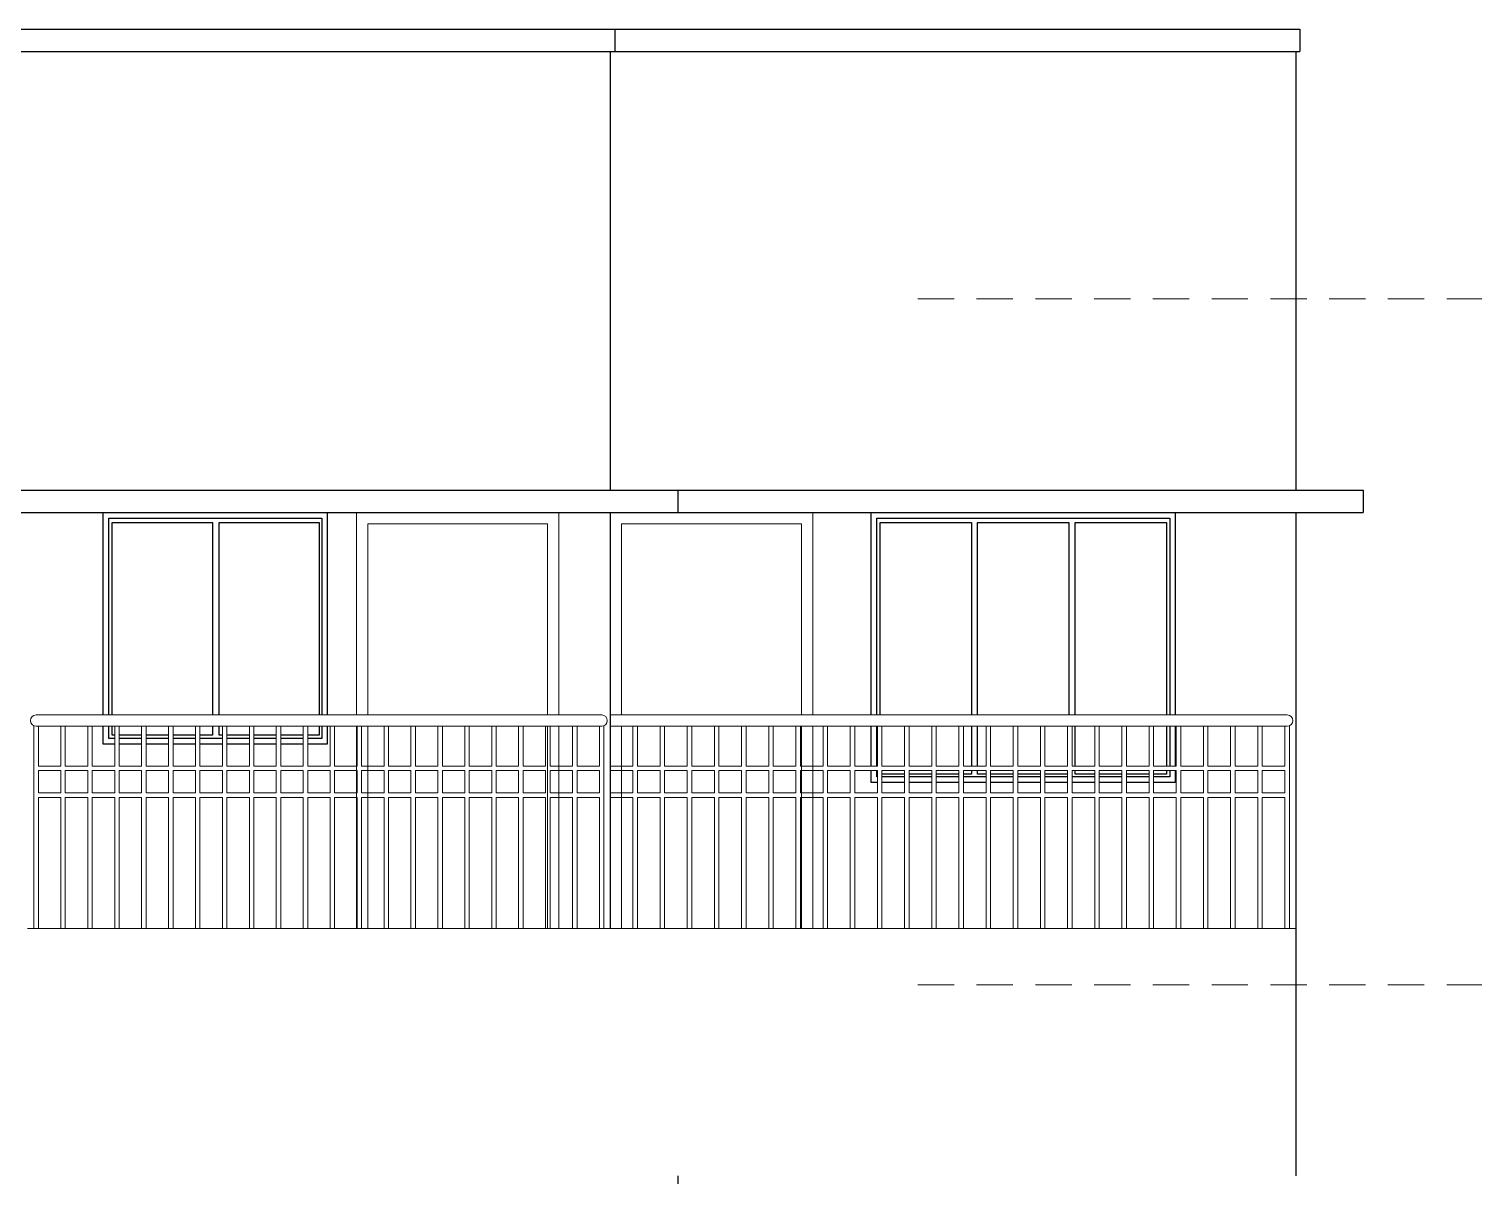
# Model space of a CAD drawing. Header units: metres. Extents: x -1441 to -394, y -133 to 518.
# Drawn here: x -1068.84 to -1062.38, y 42.84 to 47.94 of the extents above; entities that cross this region are included whole.
import ezdxf

# ---------------------------------------------------------------- set-up
doc = ezdxf.new("R2010")
doc.units = ezdxf.units.M
doc.header["$LTSCALE"] = 25.4
doc.linetypes.add('DASHED2', pattern=[9.525, 6.35, -3.175])
doc.layers.get('0').update_dxf_attribs({"linetype": 'CONTINUOUS'})
doc.layers.add('Railing', color=7, linetype='CONTINUOUS')

msp = doc.modelspace()

# ---------------------------------------------------------------- linework, layer by layer
at = {"color": 7}
for p, q in [((-1087.9694, 47.9394), (-1063.1855, 47.9394)), ((-1066.23, 47.9394), (-1066.23, 47.8394)), ((-1087.9694, 47.8394), (-1063.1855, 47.8394)), ((-1063.203, 47.8394), (-1063.203, 45.8894)), ((-1075.3926, 45.8894), (-1062.903, 45.8894)), ((-1062.903, 45.8894), (-1062.903, 45.7894)), ((-1075.3926, 45.7894), (-1062.903, 45.7894)), ((-1063.203, 45.7894), (-1063.203, 42.8394))]:
    msp.add_line(p, q, dxfattribs=at)
at = {"color": 7, "linetype": 'Continuous'}
for p, q in [((-1063.1855, 47.9394), (-1063.1855, 47.8394)), ((-1066.251, 47.8394), (-1066.251, 45.8894)), ((-1065.951, 45.8894), (-1065.951, 45.7894)), ((-1066.251, 45.7894), (-1066.251, 43.9394)), ((-1065.951, 42.8394), (-1065.951, 42.7394))]:
    msp.add_line(p, q, dxfattribs=at)
at = {"color": 8, "linetype": 'DASHED2', "lineweight": 13, "ltscale": 0.001}
for p, q in [((-1064.8833, 46.7394), (-1062.3752, 46.7394)), ((-1064.8833, 43.6894), (-1062.3752, 43.6894))]:
    msp.add_line(p, q, dxfattribs=at)
at = {"color": 8, "lineweight": 13}
for p, q in [((-1068.8418, 43.9394), (-1066.251, 43.9394)), ((-1066.251, 43.9394), (-1063.203, 43.9394))]:
    msp.add_line(p, q, dxfattribs=at)
at = {"color": 38, "linetype": 'Continuous'}
for points in [[(-1068.5055, 44.8894), (-1068.5055, 45.7894), (-1067.5091, 45.7894), (-1067.5091, 44.8894)], [(-1068.4805, 44.8894), (-1068.4805, 45.7644), (-1067.5341, 45.7644), (-1067.5341, 44.8894)], [(-1065.0911, 44.8894), (-1065.0911, 45.7894), (-1063.7387, 45.7894), (-1063.7387, 44.8894)], [(-1065.0661, 44.8894), (-1065.0661, 45.7644), (-1063.7637, 45.7644), (-1063.7637, 44.8894)], [(-1068.4545, 44.7594), (-1068.5055, 44.7594), (-1068.5055, 44.8394)], [(-1068.4545, 44.7844), (-1068.4805, 44.7844), (-1068.4805, 44.8394)], [(-1067.5091, 44.8394), (-1067.5091, 44.7594), (-1067.5963, 44.7594)], [(-1067.5341, 44.8394), (-1067.5341, 44.7844), (-1067.5963, 44.7844)], [(-1065.0911, 44.6623), (-1065.0911, 44.8394)], [(-1065.0661, 44.6623), (-1065.0661, 44.8394)], [(-1063.7637, 44.8394), (-1063.7637, 44.6623)], [(-1063.7387, 44.8394), (-1063.7387, 44.6623)], [(-1068.3347, 44.7844), (-1068.4345, 44.7844)], [(-1068.215, 44.7844), (-1068.3147, 44.7844)], [(-1068.0952, 44.7844), (-1068.195, 44.7844)], [(-1067.9755, 44.7844), (-1068.0752, 44.7844)], [(-1067.8558, 44.7844), (-1067.9555, 44.7844)], [(-1067.736, 44.7844), (-1067.8358, 44.7844)], [(-1067.6163, 44.7844), (-1067.716, 44.7844)], [(-1068.3347, 44.7594), (-1068.4345, 44.7594)], [(-1068.215, 44.7594), (-1068.3147, 44.7594)], [(-1068.0952, 44.7594), (-1068.195, 44.7594)], [(-1067.9755, 44.7594), (-1068.0752, 44.7594)], [(-1067.8558, 44.7594), (-1067.9555, 44.7594)], [(-1067.736, 44.7594), (-1067.8358, 44.7594)], [(-1067.6163, 44.7594), (-1067.716, 44.7594)], [(-1065.063, 44.5894), (-1065.0911, 44.5894), (-1065.0911, 44.6423)], [(-1065.063, 44.6144), (-1065.0661, 44.6144), (-1065.0661, 44.6423)], [(-1063.7387, 44.6423), (-1063.7387, 44.5894), (-1063.8351, 44.5894)], [(-1063.7637, 44.6423), (-1063.7637, 44.6144), (-1063.8351, 44.6144)], [(-1064.9422, 44.6144), (-1065.043, 44.6144)], [(-1064.9422, 44.5894), (-1065.043, 44.5894)], [(-1064.8215, 44.6144), (-1064.9222, 44.6144)], [(-1064.8215, 44.5894), (-1064.9222, 44.5894)], [(-1064.7007, 44.6144), (-1064.8015, 44.6144)], [(-1064.7007, 44.5894), (-1064.8015, 44.5894)], [(-1064.5799, 44.6144), (-1064.6807, 44.6144)], [(-1064.5799, 44.5894), (-1064.6807, 44.5894)], [(-1064.4591, 44.6144), (-1064.5599, 44.6144)], [(-1064.4591, 44.5894), (-1064.5599, 44.5894)], [(-1064.3383, 44.6144), (-1064.4391, 44.6144)], [(-1064.3383, 44.5894), (-1064.4391, 44.5894)], [(-1064.2175, 44.6144), (-1064.3183, 44.6144)], [(-1064.2175, 44.5894), (-1064.3183, 44.5894)], [(-1064.0967, 44.6144), (-1064.1975, 44.6144)], [(-1064.0967, 44.5894), (-1064.1975, 44.5894)], [(-1063.9759, 44.6144), (-1064.0767, 44.6144)], [(-1063.9759, 44.5894), (-1064.0767, 44.5894)], [(-1063.8551, 44.6144), (-1063.9559, 44.6144)], [(-1063.8551, 44.5894), (-1063.9559, 44.5894)]]:
    msp.add_lwpolyline(points, dxfattribs=at)
at = {"color": 144, "linetype": 'Continuous'}
for points in [[(-1068.4654, 44.8894), (-1068.4654, 45.745), (-1068.0202, 45.745), (-1068.0202, 44.8894)], [(-1067.9905, 44.8894), (-1067.9905, 45.745), (-1067.5453, 45.745), (-1067.5453, 44.8894)], [(-1065.051, 44.8894), (-1065.051, 45.745), (-1064.6449, 45.745), (-1064.6449, 44.8894)], [(-1064.6178, 44.8894), (-1064.6178, 45.745), (-1064.2117, 45.745), (-1064.2117, 44.8894)], [(-1064.1842, 44.8894), (-1064.1842, 45.745), (-1063.7781, 45.745), (-1063.7781, 44.8894)], [(-1068.4545, 44.7999), (-1068.4654, 44.7999), (-1068.4654, 44.8394)], [(-1068.0202, 44.8394), (-1068.0202, 44.7999), (-1068.0752, 44.7999)], [(-1067.9755, 44.7999), (-1067.9905, 44.7999), (-1067.9905, 44.8394)], [(-1067.5453, 44.8394), (-1067.5453, 44.7999), (-1067.5963, 44.7999)], [(-1064.6449, 44.8394), (-1064.6449, 44.6623)], [(-1064.6178, 44.6623), (-1064.6178, 44.8394)], [(-1064.1842, 44.6623), (-1064.1842, 44.8394)], [(-1063.7781, 44.8394), (-1063.7781, 44.6623)], [(-1068.3347, 44.7999), (-1068.4345, 44.7999)], [(-1068.215, 44.7999), (-1068.3147, 44.7999)], [(-1068.0952, 44.7999), (-1068.195, 44.7999)], [(-1067.8558, 44.7999), (-1067.9555, 44.7999)], [(-1067.736, 44.7999), (-1067.8358, 44.7999)], [(-1067.6163, 44.7999), (-1067.716, 44.7999)], [(-1064.6449, 44.6423), (-1064.6449, 44.6258), (-1064.6807, 44.6258)], [(-1064.5799, 44.6258), (-1064.6178, 44.6258), (-1064.6178, 44.6423)], [(-1064.0967, 44.6258), (-1064.1842, 44.6258), (-1064.1842, 44.6423)], [(-1063.7781, 44.6423), (-1063.7781, 44.6258), (-1063.8351, 44.6258)], [(-1064.9422, 44.6258), (-1065.043, 44.6258)], [(-1064.8215, 44.6258), (-1064.9222, 44.6258)], [(-1064.7007, 44.6258), (-1064.8015, 44.6258)], [(-1064.4591, 44.6258), (-1064.5599, 44.6258)], [(-1064.3383, 44.6258), (-1064.4391, 44.6258)], [(-1064.2175, 44.6258), (-1064.3183, 44.6258)], [(-1063.9759, 44.6258), (-1064.0767, 44.6258)], [(-1063.8551, 44.6258), (-1063.9559, 44.6258)]]:
    msp.add_lwpolyline(points, dxfattribs=at)
at = {"color": 8, "linetype": 'Continuous', "lineweight": 13}
for points in [[(-1066.4796, 44.8894), (-1066.4796, 45.7894), (-1067.3796, 45.7894), (-1067.3796, 44.8894)], [(-1066.5296, 44.8894), (-1066.5296, 45.7394), (-1067.3296, 45.7394), (-1067.3296, 44.8894)], [(-1066.251, 44.8894), (-1066.251, 45.7894), (-1065.351, 45.7894), (-1065.351, 44.8894)], [(-1066.201, 44.8894), (-1066.201, 45.7394), (-1065.401, 45.7394), (-1065.401, 44.8894)], [(-1067.3796, 44.8394), (-1067.3796, 43.9394)], [(-1067.3296, 44.8394), (-1067.3296, 43.9394)], [(-1066.5296, 43.9394), (-1066.5296, 44.8394)], [(-1066.4796, 43.9394), (-1066.4796, 44.8394)], [(-1066.251, 43.9394), (-1066.251, 44.8394)], [(-1066.201, 43.9394), (-1066.201, 44.8394)], [(-1065.401, 44.8394), (-1065.401, 43.9394)], [(-1065.351, 44.8394), (-1065.351, 43.9394)]]:
    msp.add_lwpolyline(points, dxfattribs=at)
at = {"layer": 'Railing', "color": 8, "lineweight": 15}
for p, q in [((-1068.8137, 43.9394), (-1068.8137, 44.8394)), ((-1068.7937, 44.6623), (-1068.7937, 44.8394)), ((-1068.694, 44.6623), (-1068.694, 44.8394)), ((-1068.674, 44.6623), (-1068.674, 44.8394)), ((-1068.5742, 44.6623), (-1068.5742, 44.8394)), ((-1068.5542, 44.6623), (-1068.5542, 44.8394)), ((-1068.4545, 44.6623), (-1068.4545, 44.8394)), ((-1068.4345, 44.6623), (-1068.4345, 44.8394)), ((-1068.3347, 44.6623), (-1068.3347, 44.8394)), ((-1068.3147, 44.6623), (-1068.3147, 44.8394)), ((-1068.215, 44.6623), (-1068.215, 44.8394)), ((-1068.195, 44.6623), (-1068.195, 44.8394)), ((-1068.0952, 44.6623), (-1068.0952, 44.8394)), ((-1068.0752, 44.6623), (-1068.0752, 44.8394)), ((-1067.9755, 44.6623), (-1067.9755, 44.8394)), ((-1067.9555, 44.6623), (-1067.9555, 44.8394)), ((-1067.8558, 44.6623), (-1067.8558, 44.8394)), ((-1067.8358, 44.6623), (-1067.8358, 44.8394)), ((-1067.736, 44.6623), (-1067.736, 44.8394)), ((-1067.716, 44.6623), (-1067.716, 44.8394)), ((-1067.6163, 44.6623), (-1067.6163, 44.8394)), ((-1067.5963, 44.6623), (-1067.5963, 44.8394)), ((-1067.4965, 44.6623), (-1067.4965, 44.8394)), ((-1067.4765, 44.6623), (-1067.4765, 44.8394)), ((-1067.3768, 44.6623), (-1067.3768, 44.8394)), ((-1067.3568, 44.6623), (-1067.3568, 44.8394)), ((-1067.257, 44.6623), (-1067.257, 44.8394)), ((-1067.237, 44.6623), (-1067.237, 44.8394)), ((-1067.1373, 44.6623), (-1067.1373, 44.8394)), ((-1067.1173, 44.6623), (-1067.1173, 44.8394)), ((-1067.0176, 44.6623), (-1067.0176, 44.8394)), ((-1066.9976, 44.6623), (-1066.9976, 44.8394)), ((-1066.8978, 44.6623), (-1066.8978, 44.8394)), ((-1066.8778, 44.6623), (-1066.8778, 44.8394)), ((-1066.7781, 44.6623), (-1066.7781, 44.8394)), ((-1066.7581, 44.6623), (-1066.7581, 44.8394)), ((-1066.6583, 44.6623), (-1066.6583, 44.8394)), ((-1066.6383, 44.6623), (-1066.6383, 44.8394)), ((-1066.5386, 44.6623), (-1066.5386, 44.8394)), ((-1066.5186, 44.6623), (-1066.5186, 44.8394)), ((-1066.4188, 44.6623), (-1066.4188, 44.8394)), ((-1066.3988, 44.6623), (-1066.3988, 44.8394)), ((-1066.2991, 44.6623), (-1066.2991, 44.8394)), ((-1066.2791, 43.9394), (-1066.2791, 44.8394)), ((-1066.1502, 44.6623), (-1066.1502, 44.8394)), ((-1066.1302, 44.6623), (-1066.1302, 44.8394)), ((-1066.0294, 44.6623), (-1066.0294, 44.8394)), ((-1066.0094, 44.6623), (-1066.0094, 44.8394)), ((-1065.9086, 44.6623), (-1065.9086, 44.8394)), ((-1065.8886, 44.6623), (-1065.8886, 44.8394)), ((-1065.7878, 44.6623), (-1065.7878, 44.8394)), ((-1065.7678, 44.6623), (-1065.7678, 44.8394)), ((-1065.667, 44.6623), (-1065.667, 44.8394)), ((-1065.647, 44.6623), (-1065.647, 44.8394)), ((-1065.5462, 44.6623), (-1065.5462, 44.8394)), ((-1065.5262, 44.6623), (-1065.5262, 44.8394)), ((-1065.4254, 44.6623), (-1065.4254, 44.8394)), ((-1065.4054, 44.6623), (-1065.4054, 44.8394)), ((-1065.3046, 44.6623), (-1065.3046, 44.8394)), ((-1065.2846, 44.6623), (-1065.2846, 44.8394)), ((-1065.1838, 44.6623), (-1065.1838, 44.8394)), ((-1065.1638, 44.6623), (-1065.1638, 44.8394)), ((-1065.063, 44.6623), (-1065.063, 44.8394)), ((-1065.043, 44.6623), (-1065.043, 44.8394)), ((-1064.9422, 44.6623), (-1064.9422, 44.8394)), ((-1064.9222, 44.6623), (-1064.9222, 44.8394)), ((-1064.8215, 44.6623), (-1064.8215, 44.8394)), ((-1064.8015, 44.6623), (-1064.8015, 44.8394)), ((-1064.7007, 44.6623), (-1064.7007, 44.8394)), ((-1064.6807, 44.6623), (-1064.6807, 44.8394)), ((-1064.5799, 44.6623), (-1064.5799, 44.8394)), ((-1064.5599, 44.6623), (-1064.5599, 44.8394)), ((-1064.4591, 44.6623), (-1064.4591, 44.8394)), ((-1064.4391, 44.6623), (-1064.4391, 44.8394)), ((-1064.3383, 44.6623), (-1064.3383, 44.8394)), ((-1064.3183, 44.6623), (-1064.3183, 44.8394)), ((-1064.2175, 44.6623), (-1064.2175, 44.8394)), ((-1064.1975, 44.6623), (-1064.1975, 44.8394)), ((-1064.0967, 44.6623), (-1064.0967, 44.8394)), ((-1064.0767, 44.6623), (-1064.0767, 44.8394)), ((-1063.9759, 44.6623), (-1063.9759, 44.8394)), ((-1063.9559, 44.6623), (-1063.9559, 44.8394)), ((-1063.8551, 44.6623), (-1063.8551, 44.8394)), ((-1063.8351, 44.6623), (-1063.8351, 44.8394)), ((-1063.7343, 44.6623), (-1063.7343, 44.8394)), ((-1063.7143, 44.6623), (-1063.7143, 44.8394)), ((-1063.6135, 44.6623), (-1063.6135, 44.8394)), ((-1063.5935, 44.6623), (-1063.5935, 44.8394)), ((-1063.4927, 44.6623), (-1063.4927, 44.8394)), ((-1063.4727, 44.6623), (-1063.4727, 44.8394)), ((-1063.3719, 44.6623), (-1063.3719, 44.8394)), ((-1063.3519, 44.6623), (-1063.3519, 44.8394)), ((-1063.2511, 44.6623), (-1063.2511, 44.8394)), ((-1063.2311, 43.9394), (-1063.2311, 44.8394)), ((-1068.694, 44.6623), (-1068.7937, 44.6623)), ((-1068.7937, 44.5426), (-1068.7937, 44.6423)), ((-1068.694, 44.6423), (-1068.7937, 44.6423)), ((-1068.694, 44.5426), (-1068.694, 44.6423)), ((-1068.5742, 44.6623), (-1068.674, 44.6623)), ((-1068.674, 44.5426), (-1068.674, 44.6423)), ((-1068.5742, 44.6423), (-1068.674, 44.6423)), ((-1068.5742, 44.5426), (-1068.5742, 44.6423)), ((-1068.4545, 44.6623), (-1068.5542, 44.6623)), ((-1068.5542, 44.5426), (-1068.5542, 44.6423)), ((-1068.4545, 44.6423), (-1068.5542, 44.6423)), ((-1068.4545, 44.5426), (-1068.4545, 44.6423)), ((-1068.3347, 44.6623), (-1068.4345, 44.6623)), ((-1068.4345, 44.5426), (-1068.4345, 44.6423)), ((-1068.3347, 44.6423), (-1068.4345, 44.6423)), ((-1068.3347, 44.5426), (-1068.3347, 44.6423)), ((-1068.215, 44.6623), (-1068.3147, 44.6623)), ((-1068.3147, 44.5426), (-1068.3147, 44.6423)), ((-1068.215, 44.6423), (-1068.3147, 44.6423)), ((-1068.215, 44.5426), (-1068.215, 44.6423)), ((-1068.0952, 44.6623), (-1068.195, 44.6623)), ((-1068.195, 44.5426), (-1068.195, 44.6423)), ((-1068.0952, 44.6423), (-1068.195, 44.6423)), ((-1068.0952, 44.5426), (-1068.0952, 44.6423)), ((-1067.9755, 44.6623), (-1068.0752, 44.6623)), ((-1068.0752, 44.5426), (-1068.0752, 44.6423)), ((-1067.9755, 44.6423), (-1068.0752, 44.6423)), ((-1067.9755, 44.5426), (-1067.9755, 44.6423)), ((-1067.8558, 44.6623), (-1067.9555, 44.6623)), ((-1067.9555, 44.5426), (-1067.9555, 44.6423)), ((-1067.8558, 44.6423), (-1067.9555, 44.6423)), ((-1067.8558, 44.5426), (-1067.8558, 44.6423)), ((-1067.736, 44.6623), (-1067.8358, 44.6623)), ((-1067.8358, 44.5426), (-1067.8358, 44.6423)), ((-1067.736, 44.6423), (-1067.8358, 44.6423)), ((-1067.736, 44.5426), (-1067.736, 44.6423)), ((-1067.6163, 44.6623), (-1067.716, 44.6623)), ((-1067.716, 44.5426), (-1067.716, 44.6423)), ((-1067.6163, 44.6423), (-1067.716, 44.6423)), ((-1067.6163, 44.5426), (-1067.6163, 44.6423)), ((-1067.4965, 44.6623), (-1067.5963, 44.6623)), ((-1067.5963, 44.5426), (-1067.5963, 44.6423)), ((-1067.4965, 44.6423), (-1067.5963, 44.6423)), ((-1067.4965, 44.5426), (-1067.4965, 44.6423)), ((-1067.3768, 44.6623), (-1067.4765, 44.6623)), ((-1067.4765, 44.5426), (-1067.4765, 44.6423)), ((-1067.3768, 44.6423), (-1067.4765, 44.6423)), ((-1067.3768, 44.5426), (-1067.3768, 44.6423)), ((-1067.257, 44.6623), (-1067.3568, 44.6623)), ((-1067.3568, 44.5426), (-1067.3568, 44.6423)), ((-1067.257, 44.6423), (-1067.3568, 44.6423)), ((-1067.257, 44.5426), (-1067.257, 44.6423)), ((-1067.1373, 44.6623), (-1067.237, 44.6623)), ((-1067.237, 44.5426), (-1067.237, 44.6423)), ((-1067.1373, 44.6423), (-1067.237, 44.6423)), ((-1067.1373, 44.5426), (-1067.1373, 44.6423)), ((-1067.0176, 44.6623), (-1067.1173, 44.6623)), ((-1067.1173, 44.5426), (-1067.1173, 44.6423)), ((-1067.0176, 44.6423), (-1067.1173, 44.6423)), ((-1067.0176, 44.5426), (-1067.0176, 44.6423)), ((-1066.8978, 44.6623), (-1066.9976, 44.6623)), ((-1066.9976, 44.5426), (-1066.9976, 44.6423)), ((-1066.8978, 44.6423), (-1066.9976, 44.6423)), ((-1066.8978, 44.5426), (-1066.8978, 44.6423)), ((-1066.7781, 44.6623), (-1066.8778, 44.6623)), ((-1066.8778, 44.5426), (-1066.8778, 44.6423)), ((-1066.7781, 44.6423), (-1066.8778, 44.6423)), ((-1066.7781, 44.5426), (-1066.7781, 44.6423)), ((-1066.6583, 44.6623), (-1066.7581, 44.6623)), ((-1066.7581, 44.5426), (-1066.7581, 44.6423)), ((-1066.6583, 44.6423), (-1066.7581, 44.6423)), ((-1066.6583, 44.5426), (-1066.6583, 44.6423)), ((-1066.5386, 44.6623), (-1066.6383, 44.6623)), ((-1066.6383, 44.5426), (-1066.6383, 44.6423)), ((-1066.5386, 44.6423), (-1066.6383, 44.6423)), ((-1066.5386, 44.5426), (-1066.5386, 44.6423)), ((-1066.4188, 44.6623), (-1066.5186, 44.6623)), ((-1066.5186, 44.5426), (-1066.5186, 44.6423)), ((-1066.4188, 44.6423), (-1066.5186, 44.6423)), ((-1066.4188, 44.5426), (-1066.4188, 44.6423)), ((-1066.2991, 44.6623), (-1066.3988, 44.6623)), ((-1066.3988, 44.5426), (-1066.3988, 44.6423)), ((-1066.2991, 44.6423), (-1066.3988, 44.6423)), ((-1066.2991, 44.5426), (-1066.2991, 44.6423)), ((-1066.1502, 44.6623), (-1066.251, 44.6623)), ((-1066.1502, 44.6423), (-1066.251, 44.6423)), ((-1066.1502, 44.5426), (-1066.1502, 44.6423)), ((-1066.0294, 44.6623), (-1066.1302, 44.6623)), ((-1066.1302, 44.5426), (-1066.1302, 44.6423)), ((-1066.0294, 44.6423), (-1066.1302, 44.6423)), ((-1066.0294, 44.5426), (-1066.0294, 44.6423)), ((-1065.9086, 44.6623), (-1066.0094, 44.6623)), ((-1066.0094, 44.5426), (-1066.0094, 44.6423)), ((-1065.9086, 44.6423), (-1066.0094, 44.6423)), ((-1065.9086, 44.5426), (-1065.9086, 44.6423)), ((-1065.7878, 44.6623), (-1065.8886, 44.6623)), ((-1065.8886, 44.5426), (-1065.8886, 44.6423)), ((-1065.7878, 44.6423), (-1065.8886, 44.6423)), ((-1065.7878, 44.5426), (-1065.7878, 44.6423)), ((-1065.667, 44.6623), (-1065.7678, 44.6623)), ((-1065.7678, 44.5426), (-1065.7678, 44.6423)), ((-1065.667, 44.6423), (-1065.7678, 44.6423)), ((-1065.667, 44.5426), (-1065.667, 44.6423)), ((-1065.5462, 44.6623), (-1065.647, 44.6623)), ((-1065.647, 44.5426), (-1065.647, 44.6423)), ((-1065.5462, 44.6423), (-1065.647, 44.6423)), ((-1065.5462, 44.5426), (-1065.5462, 44.6423)), ((-1065.4254, 44.6623), (-1065.5262, 44.6623)), ((-1065.5262, 44.5426), (-1065.5262, 44.6423)), ((-1065.4254, 44.6423), (-1065.5262, 44.6423)), ((-1065.4254, 44.5426), (-1065.4254, 44.6423)), ((-1065.3046, 44.6623), (-1065.4054, 44.6623)), ((-1065.4054, 44.5426), (-1065.4054, 44.6423)), ((-1065.3046, 44.6423), (-1065.4054, 44.6423)), ((-1065.3046, 44.5426), (-1065.3046, 44.6423)), ((-1065.1838, 44.6623), (-1065.2846, 44.6623)), ((-1065.2846, 44.5426), (-1065.2846, 44.6423)), ((-1065.1838, 44.6423), (-1065.2846, 44.6423)), ((-1065.1838, 44.5426), (-1065.1838, 44.6423)), ((-1065.063, 44.6623), (-1065.1638, 44.6623)), ((-1065.1638, 44.5426), (-1065.1638, 44.6423)), ((-1065.063, 44.6423), (-1065.1638, 44.6423)), ((-1065.063, 44.5426), (-1065.063, 44.6423)), ((-1064.9422, 44.6623), (-1065.043, 44.6623)), ((-1065.043, 44.5426), (-1065.043, 44.6423)), ((-1064.9422, 44.6423), (-1065.043, 44.6423)), ((-1064.9422, 44.5426), (-1064.9422, 44.6423)), ((-1064.8215, 44.6623), (-1064.9222, 44.6623)), ((-1064.9222, 44.5426), (-1064.9222, 44.6423)), ((-1064.8215, 44.6423), (-1064.9222, 44.6423)), ((-1064.8215, 44.5426), (-1064.8215, 44.6423)), ((-1064.7007, 44.6623), (-1064.8015, 44.6623)), ((-1064.8015, 44.5426), (-1064.8015, 44.6423)), ((-1064.7007, 44.6423), (-1064.8015, 44.6423)), ((-1064.7007, 44.5426), (-1064.7007, 44.6423)), ((-1064.5799, 44.6623), (-1064.6807, 44.6623)), ((-1064.6807, 44.5426), (-1064.6807, 44.6423)), ((-1064.5799, 44.6423), (-1064.6807, 44.6423)), ((-1064.5799, 44.5426), (-1064.5799, 44.6423)), ((-1064.4591, 44.6623), (-1064.5599, 44.6623)), ((-1064.5599, 44.5426), (-1064.5599, 44.6423)), ((-1064.4591, 44.6423), (-1064.5599, 44.6423)), ((-1064.4591, 44.5426), (-1064.4591, 44.6423)), ((-1064.3383, 44.6623), (-1064.4391, 44.6623)), ((-1064.4391, 44.5426), (-1064.4391, 44.6423)), ((-1064.3383, 44.6423), (-1064.4391, 44.6423)), ((-1064.3383, 44.5426), (-1064.3383, 44.6423)), ((-1064.2175, 44.6623), (-1064.3183, 44.6623)), ((-1064.3183, 44.5426), (-1064.3183, 44.6423)), ((-1064.2175, 44.6423), (-1064.3183, 44.6423)), ((-1064.2175, 44.5426), (-1064.2175, 44.6423)), ((-1064.0967, 44.6623), (-1064.1975, 44.6623)), ((-1064.1975, 44.5426), (-1064.1975, 44.6423)), ((-1064.0967, 44.6423), (-1064.1975, 44.6423)), ((-1064.0967, 44.5426), (-1064.0967, 44.6423)), ((-1063.9759, 44.6623), (-1064.0767, 44.6623)), ((-1064.0767, 44.5426), (-1064.0767, 44.6423)), ((-1063.9759, 44.6423), (-1064.0767, 44.6423)), ((-1063.9759, 44.5426), (-1063.9759, 44.6423)), ((-1063.8551, 44.6623), (-1063.9559, 44.6623)), ((-1063.9559, 44.5426), (-1063.9559, 44.6423)), ((-1063.8551, 44.6423), (-1063.9559, 44.6423)), ((-1063.8551, 44.5426), (-1063.8551, 44.6423)), ((-1063.7343, 44.6623), (-1063.8351, 44.6623)), ((-1063.8351, 44.5426), (-1063.8351, 44.6423)), ((-1063.7343, 44.6423), (-1063.8351, 44.6423)), ((-1063.7343, 44.5426), (-1063.7343, 44.6423)), ((-1063.6135, 44.6623), (-1063.7143, 44.6623)), ((-1063.7143, 44.5426), (-1063.7143, 44.6423)), ((-1063.6135, 44.6423), (-1063.7143, 44.6423)), ((-1063.6135, 44.5426), (-1063.6135, 44.6423)), ((-1063.4927, 44.6623), (-1063.5935, 44.6623)), ((-1063.5935, 44.5426), (-1063.5935, 44.6423)), ((-1063.4927, 44.6423), (-1063.5935, 44.6423)), ((-1063.4927, 44.5426), (-1063.4927, 44.6423)), ((-1063.3719, 44.6623), (-1063.4727, 44.6623)), ((-1063.4727, 44.5426), (-1063.4727, 44.6423)), ((-1063.3719, 44.6423), (-1063.4727, 44.6423)), ((-1063.3719, 44.5426), (-1063.3719, 44.6423)), ((-1063.2511, 44.6623), (-1063.3519, 44.6623)), ((-1063.3519, 44.5426), (-1063.3519, 44.6423)), ((-1063.2511, 44.6423), (-1063.3519, 44.6423)), ((-1063.2511, 44.5426), (-1063.2511, 44.6423)), ((-1068.694, 44.5426), (-1068.7937, 44.5426)), ((-1068.7937, 43.9394), (-1068.7937, 44.5226)), ((-1068.694, 44.5226), (-1068.7937, 44.5226)), ((-1068.694, 43.9394), (-1068.694, 44.5226)), ((-1068.5742, 44.5426), (-1068.674, 44.5426)), ((-1068.674, 43.9394), (-1068.674, 44.5226)), ((-1068.5742, 44.5226), (-1068.674, 44.5226)), ((-1068.5742, 43.9394), (-1068.5742, 44.5226)), ((-1068.4545, 44.5426), (-1068.5542, 44.5426)), ((-1068.5542, 43.9394), (-1068.5542, 44.5226)), ((-1068.4545, 44.5226), (-1068.5542, 44.5226)), ((-1068.4545, 43.9394), (-1068.4545, 44.5226)), ((-1068.3347, 44.5426), (-1068.4345, 44.5426)), ((-1068.4345, 43.9394), (-1068.4345, 44.5226)), ((-1068.3347, 44.5226), (-1068.4345, 44.5226)), ((-1068.3347, 43.9394), (-1068.3347, 44.5226)), ((-1068.215, 44.5426), (-1068.3147, 44.5426)), ((-1068.3147, 43.9394), (-1068.3147, 44.5226)), ((-1068.215, 44.5226), (-1068.3147, 44.5226)), ((-1068.215, 43.9394), (-1068.215, 44.5226)), ((-1068.0952, 44.5426), (-1068.195, 44.5426)), ((-1068.195, 43.9394), (-1068.195, 44.5226)), ((-1068.0952, 44.5226), (-1068.195, 44.5226)), ((-1068.0952, 43.9394), (-1068.0952, 44.5226)), ((-1067.9755, 44.5426), (-1068.0752, 44.5426)), ((-1068.0752, 43.9394), (-1068.0752, 44.5226)), ((-1067.9755, 44.5226), (-1068.0752, 44.5226)), ((-1067.9755, 43.9394), (-1067.9755, 44.5226)), ((-1067.8558, 44.5426), (-1067.9555, 44.5426)), ((-1067.9555, 43.9394), (-1067.9555, 44.5226)), ((-1067.8558, 44.5226), (-1067.9555, 44.5226)), ((-1067.8558, 43.9394), (-1067.8558, 44.5226)), ((-1067.736, 44.5426), (-1067.8358, 44.5426)), ((-1067.8358, 43.9394), (-1067.8358, 44.5226)), ((-1067.736, 44.5226), (-1067.8358, 44.5226)), ((-1067.736, 43.9394), (-1067.736, 44.5226)), ((-1067.6163, 44.5426), (-1067.716, 44.5426)), ((-1067.716, 43.9394), (-1067.716, 44.5226)), ((-1067.6163, 44.5226), (-1067.716, 44.5226)), ((-1067.6163, 43.9394), (-1067.6163, 44.5226)), ((-1067.4965, 44.5426), (-1067.5963, 44.5426)), ((-1067.5963, 43.9394), (-1067.5963, 44.5226)), ((-1067.4965, 44.5226), (-1067.5963, 44.5226)), ((-1067.4965, 43.9394), (-1067.4965, 44.5226)), ((-1067.3768, 44.5426), (-1067.4765, 44.5426)), ((-1067.4765, 43.9394), (-1067.4765, 44.5226)), ((-1067.3768, 44.5226), (-1067.4765, 44.5226)), ((-1067.3768, 43.9394), (-1067.3768, 44.5226)), ((-1067.257, 44.5426), (-1067.3568, 44.5426)), ((-1067.3568, 43.9394), (-1067.3568, 44.5226)), ((-1067.257, 44.5226), (-1067.3568, 44.5226)), ((-1067.257, 43.9394), (-1067.257, 44.5226)), ((-1067.1373, 44.5426), (-1067.237, 44.5426)), ((-1067.237, 43.9394), (-1067.237, 44.5226)), ((-1067.1373, 44.5226), (-1067.237, 44.5226)), ((-1067.1373, 43.9394), (-1067.1373, 44.5226)), ((-1067.0176, 44.5426), (-1067.1173, 44.5426)), ((-1067.1173, 43.9394), (-1067.1173, 44.5226)), ((-1067.0176, 44.5226), (-1067.1173, 44.5226)), ((-1067.0176, 43.9394), (-1067.0176, 44.5226)), ((-1066.8978, 44.5426), (-1066.9976, 44.5426)), ((-1066.9976, 43.9394), (-1066.9976, 44.5226)), ((-1066.8978, 44.5226), (-1066.9976, 44.5226)), ((-1066.8978, 43.9394), (-1066.8978, 44.5226)), ((-1066.7781, 44.5426), (-1066.8778, 44.5426)), ((-1066.8778, 43.9394), (-1066.8778, 44.5226)), ((-1066.7781, 44.5226), (-1066.8778, 44.5226)), ((-1066.7781, 43.9394), (-1066.7781, 44.5226)), ((-1066.6583, 44.5426), (-1066.7581, 44.5426)), ((-1066.7581, 43.9394), (-1066.7581, 44.5226)), ((-1066.6583, 44.5226), (-1066.7581, 44.5226)), ((-1066.6583, 43.9394), (-1066.6583, 44.5226)), ((-1066.5386, 44.5426), (-1066.6383, 44.5426)), ((-1066.6383, 43.9394), (-1066.6383, 44.5226)), ((-1066.5386, 44.5226), (-1066.6383, 44.5226)), ((-1066.5386, 43.9394), (-1066.5386, 44.5226)), ((-1066.4188, 44.5426), (-1066.5186, 44.5426)), ((-1066.5186, 43.9394), (-1066.5186, 44.5226)), ((-1066.4188, 44.5226), (-1066.5186, 44.5226)), ((-1066.4188, 43.9394), (-1066.4188, 44.5226)), ((-1066.2991, 44.5426), (-1066.3988, 44.5426)), ((-1066.3988, 43.9394), (-1066.3988, 44.5226)), ((-1066.2991, 44.5226), (-1066.3988, 44.5226)), ((-1066.2991, 43.9394), (-1066.2991, 44.5226)), ((-1066.1502, 44.5426), (-1066.251, 44.5426)), ((-1066.1502, 44.5226), (-1066.251, 44.5226)), ((-1066.1502, 43.9394), (-1066.1502, 44.5226)), ((-1066.0294, 44.5426), (-1066.1302, 44.5426)), ((-1066.1302, 43.9394), (-1066.1302, 44.5226)), ((-1066.0294, 44.5226), (-1066.1302, 44.5226)), ((-1066.0294, 43.9394), (-1066.0294, 44.5226)), ((-1065.9086, 44.5426), (-1066.0094, 44.5426)), ((-1066.0094, 43.9394), (-1066.0094, 44.5226)), ((-1065.9086, 44.5226), (-1066.0094, 44.5226)), ((-1065.9086, 43.9394), (-1065.9086, 44.5226)), ((-1065.7878, 44.5426), (-1065.8886, 44.5426)), ((-1065.8886, 43.9394), (-1065.8886, 44.5226)), ((-1065.7878, 44.5226), (-1065.8886, 44.5226)), ((-1065.7878, 43.9394), (-1065.7878, 44.5226)), ((-1065.667, 44.5426), (-1065.7678, 44.5426)), ((-1065.7678, 43.9394), (-1065.7678, 44.5226)), ((-1065.667, 44.5226), (-1065.7678, 44.5226)), ((-1065.667, 43.9394), (-1065.667, 44.5226)), ((-1065.5462, 44.5426), (-1065.647, 44.5426)), ((-1065.647, 43.9394), (-1065.647, 44.5226)), ((-1065.5462, 44.5226), (-1065.647, 44.5226)), ((-1065.5462, 43.9394), (-1065.5462, 44.5226)), ((-1065.4254, 44.5426), (-1065.5262, 44.5426)), ((-1065.5262, 43.9394), (-1065.5262, 44.5226)), ((-1065.4254, 44.5226), (-1065.5262, 44.5226)), ((-1065.4254, 43.9394), (-1065.4254, 44.5226)), ((-1065.3046, 44.5426), (-1065.4054, 44.5426)), ((-1065.4054, 43.9394), (-1065.4054, 44.5226)), ((-1065.3046, 44.5226), (-1065.4054, 44.5226)), ((-1065.3046, 43.9394), (-1065.3046, 44.5226)), ((-1065.1838, 44.5426), (-1065.2846, 44.5426)), ((-1065.2846, 43.9394), (-1065.2846, 44.5226)), ((-1065.1838, 44.5226), (-1065.2846, 44.5226)), ((-1065.1838, 43.9394), (-1065.1838, 44.5226)), ((-1065.063, 44.5426), (-1065.1638, 44.5426)), ((-1065.1638, 43.9394), (-1065.1638, 44.5226)), ((-1065.063, 44.5226), (-1065.1638, 44.5226)), ((-1065.063, 43.9394), (-1065.063, 44.5226)), ((-1064.9422, 44.5426), (-1065.043, 44.5426)), ((-1065.043, 43.9394), (-1065.043, 44.5226)), ((-1064.9422, 44.5226), (-1065.043, 44.5226)), ((-1064.9422, 43.9394), (-1064.9422, 44.5226)), ((-1064.8215, 44.5426), (-1064.9222, 44.5426)), ((-1064.9222, 43.9394), (-1064.9222, 44.5226)), ((-1064.8215, 44.5226), (-1064.9222, 44.5226)), ((-1064.8215, 43.9394), (-1064.8215, 44.5226)), ((-1064.7007, 44.5426), (-1064.8015, 44.5426)), ((-1064.8015, 43.9394), (-1064.8015, 44.5226)), ((-1064.7007, 44.5226), (-1064.8015, 44.5226)), ((-1064.7007, 43.9394), (-1064.7007, 44.5226)), ((-1064.5799, 44.5426), (-1064.6807, 44.5426)), ((-1064.6807, 43.9394), (-1064.6807, 44.5226)), ((-1064.5799, 44.5226), (-1064.6807, 44.5226)), ((-1064.5799, 43.9394), (-1064.5799, 44.5226)), ((-1064.4591, 44.5426), (-1064.5599, 44.5426)), ((-1064.5599, 43.9394), (-1064.5599, 44.5226)), ((-1064.4591, 44.5226), (-1064.5599, 44.5226)), ((-1064.4591, 43.9394), (-1064.4591, 44.5226)), ((-1064.3383, 44.5426), (-1064.4391, 44.5426)), ((-1064.4391, 43.9394), (-1064.4391, 44.5226)), ((-1064.3383, 44.5226), (-1064.4391, 44.5226)), ((-1064.3383, 43.9394), (-1064.3383, 44.5226)), ((-1064.2175, 44.5426), (-1064.3183, 44.5426)), ((-1064.3183, 43.9394), (-1064.3183, 44.5226)), ((-1064.2175, 44.5226), (-1064.3183, 44.5226)), ((-1064.2175, 43.9394), (-1064.2175, 44.5226)), ((-1064.0967, 44.5426), (-1064.1975, 44.5426)), ((-1064.1975, 43.9394), (-1064.1975, 44.5226)), ((-1064.0967, 44.5226), (-1064.1975, 44.5226)), ((-1064.0967, 43.9394), (-1064.0967, 44.5226)), ((-1063.9759, 44.5426), (-1064.0767, 44.5426)), ((-1064.0767, 43.9394), (-1064.0767, 44.5226)), ((-1063.9759, 44.5226), (-1064.0767, 44.5226)), ((-1063.9759, 43.9394), (-1063.9759, 44.5226)), ((-1063.8551, 44.5426), (-1063.9559, 44.5426)), ((-1063.9559, 43.9394), (-1063.9559, 44.5226)), ((-1063.8551, 44.5226), (-1063.9559, 44.5226)), ((-1063.8551, 43.9394), (-1063.8551, 44.5226)), ((-1063.7343, 44.5426), (-1063.8351, 44.5426)), ((-1063.8351, 43.9394), (-1063.8351, 44.5226)), ((-1063.7343, 44.5226), (-1063.8351, 44.5226)), ((-1063.7343, 43.9394), (-1063.7343, 44.5226)), ((-1063.6135, 44.5426), (-1063.7143, 44.5426)), ((-1063.7143, 43.9394), (-1063.7143, 44.5226)), ((-1063.6135, 44.5226), (-1063.7143, 44.5226)), ((-1063.6135, 43.9394), (-1063.6135, 44.5226)), ((-1063.4927, 44.5426), (-1063.5935, 44.5426)), ((-1063.5935, 43.9394), (-1063.5935, 44.5226)), ((-1063.4927, 44.5226), (-1063.5935, 44.5226)), ((-1063.4927, 43.9394), (-1063.4927, 44.5226)), ((-1063.3719, 44.5426), (-1063.4727, 44.5426)), ((-1063.4727, 43.9394), (-1063.4727, 44.5226)), ((-1063.3719, 44.5226), (-1063.4727, 44.5226)), ((-1063.3719, 43.9394), (-1063.3719, 44.5226)), ((-1063.2511, 44.5426), (-1063.3519, 44.5426)), ((-1063.3519, 43.9394), (-1063.3519, 44.5226)), ((-1063.2511, 44.5226), (-1063.3519, 44.5226)), ((-1063.2511, 43.9394), (-1063.2511, 44.5226))]:
    msp.add_line(p, q, dxfattribs=at)
at = {"layer": 'Railing', "color": 8, "lineweight": 13}
for p, q in [((-1068.8037, 44.8894), (-1066.2891, 44.8894)), ((-1068.8037, 44.8394), (-1066.2891, 44.8394)), ((-1066.251, 44.8894), (-1063.2411, 44.8894)), ((-1066.251, 44.8394), (-1063.2411, 44.8394))]:
    msp.add_line(p, q, dxfattribs=at)
for centre, start, end in [((-1068.8037, 44.8644), 90, 270), ((-1066.2891, 44.8644), 270, 90), ((-1063.2411, 44.8644), 270, 90)]:
    msp.add_arc(centre, 0.025, start, end, dxfattribs=at)

doc.saveas('drawing.dxf')
